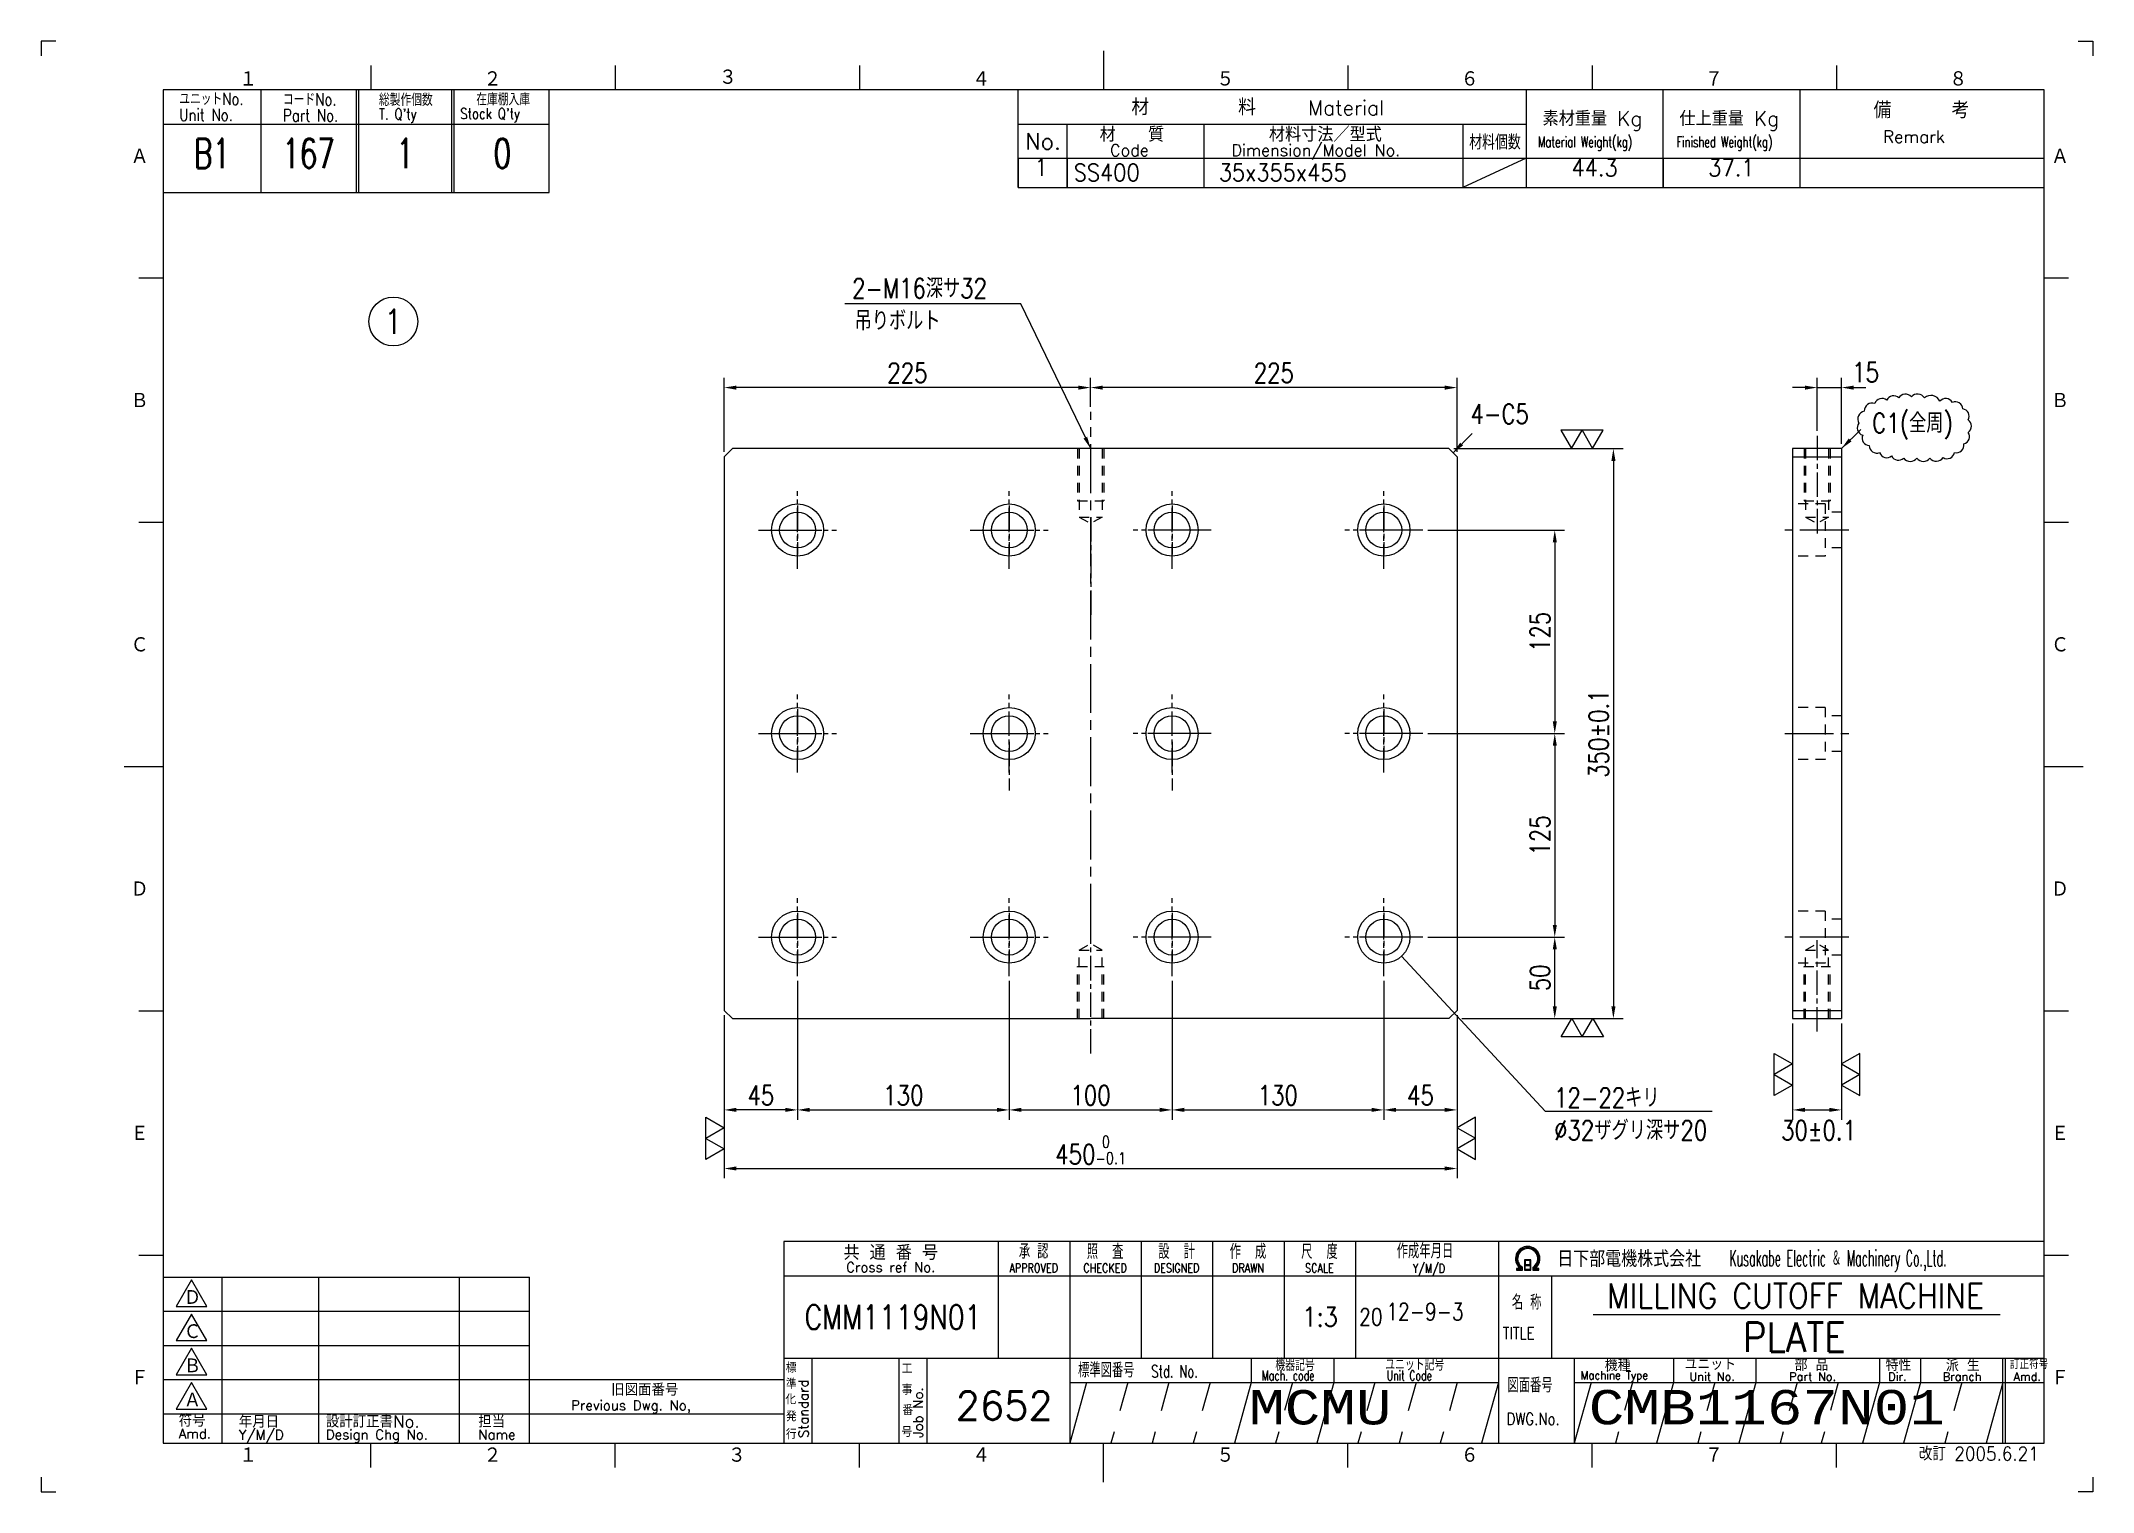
# Model space of a CAD drawing. Extents: x 0 to 1260, y 0 to 891.
import ezdxf
from ezdxf.enums import TextEntityAlignment as Align

# ---------------------------------------------------------------- set-up
doc = ezdxf.new("R2010")
doc.units = 0
doc.header["$LTSCALE"] = 3
for name, pattern in [('GEN3A', [3.5, 2, -1.5]), ('GEN7', [15, 10, -1.5, 2, -1.5]), ('GEN7A', [7.5, 5, -0.75, 1, -0.75]), ('HIDDEN2', [3.5, 2, -1.5])]:
    doc.linetypes.add(name, pattern=pattern)
doc.layers.get('0').update_dxf_attribs({"linetype": 'CONTINUOUS'})
doc.layers.get('DEFPOINTS').update_dxf_attribs({"linetype": 'CONTINUOUS'})
for name, color, linetype in [('2', 5, 'CONTINUOUS'), ('4', 3, 'CONTINUOUS'), ('5', 3, 'CONTINUOUS'), ('6', 52, 'CONTINUOUS'), ('7', 4, 'GEN7'), ('7A', 4, 'GEN7A'), ('8', 1, 'CONTINUOUS'), ('9', 3, 'HIDDEN2'), ('RAHM2', 1, 'CONTINUOUS'), ('RAHM3', 52, 'CONTINUOUS')]:
    doc.layers.add(name, color=color, linetype=linetype)
doc.styles.add('DIMENSION', font='monotxt.shx', dxfattribs={"bigfont": 'bigfont.shx'})
doc.styles.get("Standard").update_dxf_attribs({"font": 'romans.shx', "width": 0.8, "bigfont": 'extfont.shx'})
doc.dimstyles.new('GEN-ISO', dxfattribs={"dimtxt": 4, "dimasz": 2.5, "dimexe": 2, "dimexo": 1, "dimgap": 1, "dimtad": 3, "dimdec": 3, "dimrnd": 0.001, "dimdsep": 46, "dimtxsty": 'Standard', "dimcen": 0, "dimclrt": 52, "dimadec": 0, "dimazin": 0, "dimtp": 0.1, "dimtm": 0.1, "dimtfac": 0.6, "dimtdec": 3, "dimtmove": 2, "dimatfit": 3, "dimfxl": 1, "dimarcsym": 0})

# ---------------------------------------------------------------- blocks, each defined once
blk = doc.blocks.new('*D4')
at = {"layer": '5', "color": 0, "lineweight": -2, "transparency": 16777216}
for p, q in [((419.5, 292.7), (419.5, 192.6)), ((869.5, 292.7), (869.5, 192.6)), ((427, 198.6), (862, 198.6))]:
    blk.add_line(p, q, dxfattribs=at)
at = {"layer": '5', "color": 0, "transparency": 16777216}
for points in [[(427, 199.9), (427, 197.4), (419.5, 198.6)], [(862, 199.9), (862, 197.4), (869.5, 198.6)]]:
    blk.add_solid(points, dxfattribs=at)
at = {"layer": 'DEFPOINTS', "color": 0, "transparency": 16777216}
for p in [(419.5, 295.7), (869.5, 295.7), (869.5, 198.6)]:
    blk.add_point(p, dxfattribs=at)
at = {"layer": '5', "color": 52, "transparency": 16777216, "insert": (644.5, 210), "char_height": 12, "attachment_point": 5}
blk.add_mtext('450{\\H7.200000;\\S 0^ -0.1;}', dxfattribs=at)
blk = doc.blocks.new('*D5')
at = {"layer": '5', "color": 0, "lineweight": -2, "transparency": 16777216}
for p, q in [((594.5, 313.8), (594.5, 228.6)), ((694.5, 313.8), (694.5, 228.6)), ((602, 234.6), (687, 234.6))]:
    blk.add_line(p, q, dxfattribs=at)
at = {"layer": '5', "color": 0, "transparency": 16777216}
for points in [[(602, 235.9), (602, 233.4), (594.5, 234.6)], [(687, 235.9), (687, 233.4), (694.5, 234.6)]]:
    blk.add_solid(points, dxfattribs=at)
at = {"layer": 'DEFPOINTS', "color": 0, "transparency": 16777216}
for p in [(594.5, 316.8), (694.5, 316.8), (694.5, 234.6)]:
    blk.add_point(p, dxfattribs=at)
at = {"layer": '5', "color": 52, "transparency": 16777216, "insert": (644.5, 243.6), "char_height": 12, "attachment_point": 5}
blk.add_mtext('100', dxfattribs=at)
blk = doc.blocks.new('*D6')
at = {"layer": '5', "color": 0, "lineweight": -2, "transparency": 16777216}
for p, q in [((464.5, 313.8), (464.5, 228.6)), ((594.5, 313.8), (594.5, 228.6)), ((472, 234.6), (587, 234.6))]:
    blk.add_line(p, q, dxfattribs=at)
at = {"layer": '5', "color": 0, "transparency": 16777216}
for points in [[(472, 235.9), (472, 233.4), (464.5, 234.6)], [(587, 235.9), (587, 233.4), (594.5, 234.6)]]:
    blk.add_solid(points, dxfattribs=at)
at = {"layer": 'DEFPOINTS', "color": 0, "transparency": 16777216}
for p in [(464.5, 316.8), (594.5, 316.8), (594.5, 234.6)]:
    blk.add_point(p, dxfattribs=at)
at = {"layer": '5', "color": 52, "transparency": 16777216, "insert": (529.5, 243.6), "char_height": 12, "attachment_point": 5}
blk.add_mtext('130', dxfattribs=at)
blk = doc.blocks.new('*D7')
at = {"layer": '5', "color": 0, "lineweight": -2, "transparency": 16777216}
for p, q in [((851.5, 465.7), (935.5, 465.7)), ((929.5, 458.2), (929.5, 348.2)), ((851.5, 340.7), (935.5, 340.7))]:
    blk.add_line(p, q, dxfattribs=at)
at = {"layer": '5', "color": 0, "transparency": 16777216}
for points in [[(928.3, 458.2), (930.8, 458.2), (929.5, 465.7)], [(928.3, 348.2), (930.8, 348.2), (929.5, 340.7)]]:
    blk.add_solid(points, dxfattribs=at)
at = {"layer": 'DEFPOINTS', "color": 0, "transparency": 16777216}
for p in [(848.5, 465.7), (848.5, 340.7), (929.5, 340.7)]:
    blk.add_point(p, dxfattribs=at)
at = {"layer": '5', "color": 52, "transparency": 16777216, "insert": (920.5, 403.2), "char_height": 12, "attachment_point": 5, "rotation": 90}
blk.add_mtext('125', dxfattribs=at)
blk = doc.blocks.new('*D8')
at = {"layer": '5', "color": 0, "lineweight": -2, "transparency": 16777216}
for p, q in [((824.5, 313.8), (824.5, 228.6)), ((869.5, 292.7), (869.5, 228.6)), ((832, 234.6), (862, 234.6))]:
    blk.add_line(p, q, dxfattribs=at)
at = {"layer": '5', "color": 0, "transparency": 16777216}
for points in [[(832, 235.9), (832, 233.4), (824.5, 234.6)], [(862, 235.9), (862, 233.4), (869.5, 234.6)]]:
    blk.add_solid(points, dxfattribs=at)
at = {"layer": 'DEFPOINTS', "color": 0, "transparency": 16777216}
for p in [(824.5, 316.8), (869.5, 295.7), (869.5, 234.6)]:
    blk.add_point(p, dxfattribs=at)
at = {"layer": '5', "color": 52, "transparency": 16777216, "insert": (847, 243.6), "char_height": 12, "attachment_point": 5}
blk.add_mtext('45', dxfattribs=at)
blk = doc.blocks.new('*D9')
at = {"layer": '5', "color": 0, "lineweight": -2, "transparency": 16777216}
for p, q in [((694.5, 313.8), (694.5, 228.6)), ((824.5, 313.8), (824.5, 228.6)), ((702, 234.6), (817, 234.6))]:
    blk.add_line(p, q, dxfattribs=at)
at = {"layer": '5', "color": 0, "transparency": 16777216}
for points in [[(702, 235.9), (702, 233.4), (694.5, 234.6)], [(817, 235.9), (817, 233.4), (824.5, 234.6)]]:
    blk.add_solid(points, dxfattribs=at)
at = {"layer": 'DEFPOINTS', "color": 0, "transparency": 16777216}
for p in [(694.5, 316.8), (824.5, 316.8), (824.5, 234.6)]:
    blk.add_point(p, dxfattribs=at)
at = {"layer": '5', "color": 52, "transparency": 16777216, "insert": (759.5, 243.6), "char_height": 12, "attachment_point": 5}
blk.add_mtext('130', dxfattribs=at)
blk = doc.blocks.new('*D10')
at = {"layer": '5', "color": 0, "lineweight": -2, "transparency": 16777216}
for p, q in [((851.5, 340.7), (935.5, 340.7)), ((929.5, 298.2), (929.5, 333.2)), ((872.5, 290.7), (935.5, 290.7))]:
    blk.add_line(p, q, dxfattribs=at)
at = {"layer": '5', "color": 0, "transparency": 16777216}
for points in [[(928.3, 333.2), (930.8, 333.2), (929.5, 340.7)], [(928.3, 298.2), (930.8, 298.2), (929.5, 290.7)]]:
    blk.add_solid(points, dxfattribs=at)
at = {"layer": 'DEFPOINTS', "color": 0, "transparency": 16777216}
for p in [(848.5, 340.7), (929.5, 340.7), (869.5, 290.7)]:
    blk.add_point(p, dxfattribs=at)
at = {"layer": '5', "color": 52, "transparency": 16777216, "insert": (920.5, 315.7), "char_height": 12, "attachment_point": 5, "rotation": 90}
blk.add_mtext('50', dxfattribs=at)
blk = doc.blocks.new('*D11')
at = {"layer": '5', "color": 0, "lineweight": -2, "transparency": 16777216}
for p, q in [((1075.6, 287.7), (1075.6, 228.6)), ((1105.6, 287.7), (1105.6, 228.6)), ((1083.1, 234.6), (1098.1, 234.6))]:
    blk.add_line(p, q, dxfattribs=at)
at = {"layer": '5', "color": 0, "transparency": 16777216}
for points in [[(1083.1, 235.9), (1083.1, 233.4), (1075.6, 234.6)], [(1098.1, 235.9), (1098.1, 233.4), (1105.6, 234.6)]]:
    blk.add_solid(points, dxfattribs=at)
at = {"layer": 'DEFPOINTS', "color": 0, "transparency": 16777216}
for p in [(1075.6, 290.7), (1105.6, 290.7), (1105.6, 234.6)]:
    blk.add_point(p, dxfattribs=at)
at = {"layer": '5', "color": 52, "transparency": 16777216, "insert": (1091.5, 222.1), "char_height": 12, "attachment_point": 5}
blk.add_mtext('30±0.1', dxfattribs=at)
blk = doc.blocks.new('*D12')
at = {"layer": '5', "color": 0, "lineweight": -2, "transparency": 16777216}
for p, q in [((851.5, 590.7), (935.5, 590.7)), ((929.5, 583.2), (929.5, 473.2)), ((851.5, 465.7), (935.5, 465.7))]:
    blk.add_line(p, q, dxfattribs=at)
at = {"layer": '5', "color": 0, "transparency": 16777216}
for points in [[(928.3, 583.2), (930.8, 583.2), (929.5, 590.7)], [(928.3, 473.2), (930.8, 473.2), (929.5, 465.7)]]:
    blk.add_solid(points, dxfattribs=at)
at = {"layer": 'DEFPOINTS', "color": 0, "transparency": 16777216}
for p in [(848.5, 590.7), (848.5, 465.7), (929.5, 465.7)]:
    blk.add_point(p, dxfattribs=at)
at = {"layer": '5', "color": 52, "transparency": 16777216, "insert": (920.5, 528.2), "char_height": 12, "attachment_point": 5, "rotation": 90}
blk.add_mtext('125', dxfattribs=at)
blk = doc.blocks.new('GENBALLOON1')
blk.add_circle((0, 0), 5)
at = {"flags": 1}
blk.add_attdef('GEN_PARENT', text='', height=2.5, dxfattribs=at).set_placement((0, 0), align=Align.MIDDLE)
blk.add_attdef('REF_NO', text='', height=3.5).set_placement((0, 0), align=Align.MIDDLE)
at = {"color": 7, "flags": 1}
for tag, p in [('5GENINF', (6.43, 0.96)), ('6GENINF', (6.43, 0.63)), ('7GENINF', (6.43, 0.3)), ('8GENINF', (6.43, -0.04)), ('9GENINF', (6.43, -0.37)), ('3GENINF', (6.43, -2.34)), ('4GENINF', (6.43, -2.67)), ('10GENINF', (6.43, -0.7)), ('11GENINF', (6.43, -1)), ('12GENINF', (6.43, -1.34)), ('13GENINF', (6.43, -1.67)), ('14GENINF', (6.43, -2)), ('15GENINF', (6.43, -3)), ('16GENINF', (6.43, -3.34)), ('17GENINF', (6.43, -3.7)), ('18GENINF', (6.43, -4.04)), ('19GENINF', (6.43, -4.37)), ('20GENINF', (6.43, -4.7)), ('21GENINF', (6.43, -5.04)), ('22GENINF', (6.43, -5.37))]:
    blk.add_attdef(tag, p, '', height=0.2, dxfattribs=at)
blk = doc.blocks.new('*D13')
at = {"layer": '5', "color": 0, "lineweight": -2, "transparency": 16777216}
for p, q in [((867.5, 640.7), (971.5, 640.7)), ((965.5, 633.2), (965.5, 298.2)), ((872.5, 290.7), (971.5, 290.7))]:
    blk.add_line(p, q, dxfattribs=at)
at = {"layer": '5', "color": 0, "transparency": 16777216}
for points in [[(964.3, 633.2), (966.8, 633.2), (965.5, 640.7)], [(964.3, 298.2), (966.8, 298.2), (965.5, 290.7)]]:
    blk.add_solid(points, dxfattribs=at)
at = {"layer": 'DEFPOINTS', "color": 0, "transparency": 16777216}
for p in [(864.5, 640.7), (869.5, 290.7), (965.5, 290.7)]:
    blk.add_point(p, dxfattribs=at)
at = {"layer": '5', "color": 52, "transparency": 16777216, "insert": (956.5, 465.7), "char_height": 12, "attachment_point": 5, "rotation": 90}
blk.add_mtext('350±0.1', dxfattribs=at)
blk = doc.blocks.new('1A3ﾌﾞﾋﾝ')
at = {"layer": 'RAHM2', "color": 5, "linetype": 'Continuous'}
for p, q in [((3, 297), (0, 297)), ((0, 297), (0, 294)), ((217.5, 295), (217.5, 287)), ((417, 297), (420, 297)), ((420, 297), (420, 294)), ((67.5, 292), (67.5, 287)), ((117.5, 292), (117.5, 287)), ((167.5, 292), (167.5, 287)), ((267.5, 292), (267.5, 287)), ((317.5, 292), (317.5, 287)), ((367.5, 292), (367.5, 287)), ((410, 287), (25, 287)), ((25, 287), (25, 10)), ((104, 266), (104, 287)), ((410, 10), (410, 287)), ((25, 266), (64.5, 266)), ((64.5, 266), (104, 266)), ((20, 248.5), (25, 248.5)), ((410, 248.5), (415, 248.5)), ((20, 198.5), (25, 198.5)), ((410, 198.5), (415, 198.5)), ((17, 148.5), (25, 148.5)), ((410, 148.5), (418, 148.5)), ((20, 98.5), (25, 98.5)), ((410, 98.5), (415, 98.5)), ((20, 48.5), (25, 48.5)), ((410, 48.5), (415, 48.5)), ((25, 10), (410, 10)), ((67.5, 5), (67.5, 10)), ((117.5, 5), (117.5, 10)), ((217.5, 2), (217.5, 10)), ((267.5, 5), (267.5, 10)), ((317.5, 5), (317.5, 10)), ((367.5, 5), (367.5, 10)), ((0, 3), (0, 0)), ((0, 0), (3, 0)), ((420, 0), (417, 0)), ((420, 3), (420, 0))]:
    blk.add_line(p, q, dxfattribs=at)
at = {"layer": 'RAHM2', "color": 7, "linetype": 'Continuous'}
for p, q in [((45, 287), (45, 266)), ((64.5, 287), (64.5, 266)), ((65, 287), (65, 266)), ((84, 287), (84, 266)), ((84.5, 287), (84.5, 266)), ((200, 267), (200, 287)), ((304, 287), (304, 267)), ((332, 267), (332, 287)), ((360, 287), (360, 267)), ((25, 280), (64.5, 280)), ((64.5, 280), (104, 280)), ((200, 280), (304, 280)), ((210, 267), (210, 280)), ((238, 280), (238, 267)), ((291, 280), (291, 267)), ((200, 273), (410, 273)), ((304, 273), (291, 267)), ((200, 267), (410, 267)), ((195.93, 51.26), (195.93, 27.42)), ((210.55, 51.26), (210.55, 10)), ((225.18, 51.26), (225.18, 27.42)), ((239.8, 51.26), (239.8, 27.42)), ((254.43, 51.26), (254.43, 27.42)), ((269.05, 51.26), (269.05, 27.42)), ((298.3, 51.26), (298.3, 10)), ((25, 44), (100, 44)), ((37, 44), (37, 10)), ((56.8, 44), (56.8, 10)), ((85.6, 44), (85.6, 10)), ((100, 10), (100, 44)), ((152.05, 44.26), (410, 44.26)), ((269.05, 44.26), (269.05, 27.42)), ((298.3, 44.26), (298.3, 44.26)), ((309.17, 44.26), (309.17, 27.42)), ((25, 37), (100, 37)), ((25, 30), (100, 30)), ((152.05, 27.42), (410, 27.42)), ((157.77, 27.42), (157.77, 10)), ((175.59, 27.42), (175.59, 10)), ((181.3, 27.42), (181.3, 10)), ((247.73, 27.42), (247.73, 22.42)), ((264.59, 27.42), (264.59, 22.42)), ((313.83, 27.42), (313.83, 10)), ((334.15, 27.42), (334.15, 22.42)), ((351, 27.42), (351, 22.42)), ((376.29, 27.42), (376.29, 22.42)), ((384.72, 27.42), (384.72, 22.42)), ((401.57, 10), (401.57, 27.42)), ((402.07, 10), (402.07, 27.42)), ((25, 23), (100, 23)), ((100, 23), (152.05, 23)), ((210.55, 22.42), (298.3, 22.42)), ((313.83, 22.42), (410, 22.42)), ((25, 16), (100, 16)), ((100, 16), (152.05, 16)), ((167.5, 5), (167.5, 10))]:
    blk.add_line(p, q, dxfattribs=at)
at = {"layer": 'RAHM2', "color": 3, "linetype": 'Continuous'}
for p, q in [((317.73, 36.35), (401.03, 36.35)), ((214.02, 22.42), (210.55, 10)), ((247.73, 22.42), (244.26, 10)), ((264.59, 22.42), (261.12, 10)), ((298.3, 22.42), (294.83, 10)), ((334.15, 22.42), (330.68, 10)), ((351, 22.42), (347.54, 10)), ((376.29, 22.42), (372.82, 10)), ((384.72, 22.42), (381.25, 10))]:
    blk.add_line(p, q, dxfattribs=at)
at = {"layer": 'RAHM2', "color": 3, "linetype": 'GEN3A'}
for p, q in [((222.44, 22.42), (218.98, 10)), ((230.87, 22.42), (227.41, 10)), ((239.3, 22.42), (235.84, 10)), ((256.16, 22.42), (252.69, 10)), ((273.01, 22.42), (269.55, 10)), ((281.44, 22.42), (277.98, 10)), ((289.87, 22.42), (286.41, 10)), ((325.72, 22.42), (322.25, 10)), ((342.57, 22.42), (339.11, 10)), ((359.43, 22.42), (355.97, 10)), ((367.86, 22.42), (364.39, 10)), ((393.14, 22.42), (389.68, 10))]:
    blk.add_line(p, q, dxfattribs=at)
at = {"layer": 'RAHM2', "color": 5, "linetype": 'Continuous'}
blk.add_lwpolyline([(410, 51.26), (152.05, 51.26), (152.05, 10)], dxfattribs=at)
at = {"layer": 'RAHM2', "color": 7, "linetype": 'Continuous'}
for points in [[(303.62, 47.51), (303.62, 45.4), (304.92, 45.4), (304.92, 47.51), (303.62, 47.51)], [(303.77, 47.36), (303.77, 46.53), (304.77, 46.53), (304.77, 47.36), (303.77, 47.36)], [(304.77, 46.38), (304.77, 45.55), (303.77, 45.55), (303.77, 46.38), (304.77, 46.38)], [(302.02, 45.4), (303.22, 45.4), (303.22, 46.01)], [(302.02, 45.58), (302.97, 45.58), (302.97, 45.91)], [(302.72, 45.82), (302.72, 45.75), (302.02, 45.75), (302.02, 45.4)], [(305.32, 45.98), (305.32, 45.4), (306.58, 45.4), (306.58, 45.75), (305.85, 45.75), (305.85, 45.8)], [(305.57, 45.87), (305.57, 45.58), (306.58, 45.58)]]:
    blk.add_lwpolyline(points, dxfattribs=at)
for points in [[(30.79, 43.41), (27.65, 37.97), (33.92, 37.97)], [(30.79, 36.41), (27.65, 30.97), (33.92, 30.97)], [(30.79, 29.41), (27.65, 23.97), (33.92, 23.97)], [(30.79, 22.41), (27.65, 16.97), (33.92, 16.97)]]:
    blk.add_lwpolyline(points, close=True, dxfattribs=at)
at = {"layer": 'RAHM2', "color": 3, "linetype": 'Continuous'}
for points in [[(317.29, 22.42), (313.83, 10)], [(401.57, 22.42), (401.57, 22.42), (398.11, 10)]]:
    blk.add_lwpolyline(points, dxfattribs=at)
at = {"layer": 'RAHM2', "color": 7, "linetype": 'Continuous'}
for radius, start, end in [(2.5, 308.2706, 230.8952), (2.28, 303.9949, 234.4013), (2.06, 299.8294, 238.4756)]:
    blk.add_arc((304.3, 47.76), radius, start, end, dxfattribs=at)
at = {"layer": '4', "width": 0.9}
blk.add_text('改訂 2005.6.21', height=2.8, dxfattribs=at).set_placement((408.91, 6.44), align=Align.RIGHT)
at = {"layer": 'RAHM2', "color": 5, "linetype": 'Continuous'}
for s, p in [('１', (40.6, 287.58)), ('２', (90.6, 287.58)), ('４', (190.6, 287.58)), ('５', (240.6, 287.58)), ('６', (290.6, 287.58)), ('７', (340.6, 287.58)), ('８', (390.6, 287.58)), ('Ａ', (18.36, 271.74)), ('Ａ', (411.44, 271.74)), ('Ｂ', (18.36, 221.74)), ('Ｂ', (411.44, 221.74)), ('Ｃ', (18.36, 171.74)), ('Ｃ', (411.44, 171.74)), ('Ｄ', (18.36, 121.74)), ('Ｄ', (411.44, 121.74)), ('Ｅ', (18.36, 71.74)), ('Ｅ', (411.44, 71.74)), ('Ｆ', (18.36, 21.74)), ('Ｆ', (411.44, 21.74)), ('１', (40.6, 5.87)), ('２', (90.6, 5.87)), ('３', (140.6, 5.87)), ('４', (190.6, 5.87)), ('５', (240.6, 5.87)), ('６', (290.6, 5.87)), ('７', (340.6, 5.87))]:
    blk.add_text(s, height=3.31, dxfattribs=at).set_placement(p)
blk.add_text('３', height=3.31, dxfattribs=at).set_placement((140.6, 289.58), align=Align.MIDDLE)
at = {"layer": 'RAHM2', "color": 7, "linetype": 'Continuous'}
for s, height, width, p in [('ユニットNo.', 2.5, 0.8, (28.29, 283.92)), ('コードNo.', 2.5, 0.8, (49.52, 283.81)), ('総製作個数', 2.5, 0.8, (69.17, 283.72)), ('在庫棚入庫', 2.5, 0.8, (89.08, 283.82)), ('Unit No.', 2.5, 0.8, (28.29, 280.64)), ('Part No.', 2.5, 0.8, (49.52, 280.53)), ("T. Q'ty", 2.2, 0.8, (69.17, 280.96)), ("Stock Q'ty", 2.2, 0.8, (85.8, 281.06)), ('材料個数', 3, 0.8, (292.32, 274.79)), ('Material Weight(kg)', 2.2, 0.68, (306.37, 275.25)), ('Finished Weight(kg)', 2.2, 0.68, (334.74, 275.25)), ('作成年月日', 3, 0.7, (277.49, 47.82)), ('Y/M/D', 1.8, 0.8, (280.79, 44.87)), ('Kusakabe Electric ＆ Machinery Co.,Ltd.', 3.3108, 0.5, (345.56, 46.19)), ('名 称', 3, 0.7, (301.06, 37.33)), ('20', 3.5, 0.8, (269.81, 34.08)), ('TITLE', 2.5, 0.8, (299.18, 31.25)), ('標準図番号', 3, 0.7, (212.26, 23.44)), ('Std. No.', 2.5, 0.7, (227.23, 23.44)), ('機器記号', 2.5, 0.7, (252.65, 24.77)), ('ユニット記号', 2.5, 0.7, (275.14, 24.85)), ('訂正符号', 2, 0.7, (403.01, 25.16)), ('Mach. code', 2, 0.7, (249.86, 22.83)), ('Unit Code', 2, 0.7, (275.45, 22.83)), ('図面番号', 3, 0.7, (300.15, 20.37)), ('Machine Type', 1.7, 0.9, (315.15, 23.05))]:
    blk.add_text(s, height=height, dxfattribs=dict(at, width=width)).set_placement(p)
for s, height, p in [('材\u3000\u3000\u3000\u3000\u3000料', 3.311, (223.18, 281.82)), ('Material', 3, (259.34, 281.82)), ('素材重量 Kg', 3, (307.35, 279.63)), ('仕上重量 Kg', 3, (335.35, 279.63)), ('備     考', 3.311, (375.08, 281.21)), ('No.', 3.311, (201.5, 274.82)), ('材\u3000\u3000質', 3, (216.68, 276.39)), ('材料寸法／型式', 3, (251.33, 276.39)), ('Remark', 2.5, (377.03, 276.16)), ('Code', 2.4, (218.82, 273.45)), ('Dimension/Model No.', 2.4, (243.65, 273.45)), ('Ｄ', 3.2, (29.23, 38.2)), ('Ｃ', 3.2, (29.23, 31.2)), ('Ｂ', 3.2, (29.23, 24.2)), ('標', 2, (152.44, 24.43)), ('工', 2, (176.15, 24.24)), ('機種', 2.4, (320.08, 24.76)), ('ユニット', 2.4, (336.39, 24.96)), ('部 品', 2.4, (358.93, 24.79)), ('特性', 2.4, (377.55, 24.78)), ('派 生', 2.4, (389.89, 24.72)), ('旧図面番号', 2.5, (116.71, 19.69)), ('準', 2, (152.47, 21.11)), ('事', 2, (176.17, 19.92)), ('Unit No.', 1.7, (337.39, 22.76)), ('Part No.', 1.7, (357.81, 22.76)), ('Dir.', 1.7, (378.09, 22.76)), ('Branch', 1.7, (389.24, 22.76)), ('Amd.', 1.7, (403.74, 22.76)), ('Ａ', 3.2, (29.23, 17.2)), ('Previous Dwg. No,', 2, (108.5, 16.75)), ('化', 2, (152.37, 17.95)), ('番', 2, (176.31, 15.76)), ('Amd.', 2, (28.17, 10.93)), ('符号', 2.5, (28.17, 13.37)), ('Y/M/D', 2, (40.49, 10.7)), ('年月日', 2.5, (40.49, 13.14)), ('設計訂正書No.', 2.5, (58.29, 13.18)), ('Design Chg No.', 2, (58.29, 10.75)), ('担当', 2.5, (89.5, 13.18)), ('Name', 2, (89.5, 10.75)), ('行', 2, (152.46, 10.82)), ('発', 2, (152.46, 14.47)), ('号', 2, (176.11, 11.28))]:
    blk.add_text(s, height=height, dxfattribs=at).set_placement(p)
for s, height, p in [('共 通 番 号', 3, (173.93, 49.14)), ('Cross ref No.', 2, (173.93, 46.01))]:
    blk.add_text(s, height=height, dxfattribs=at).set_placement(p, align=Align.MIDDLE)
for s, height, width, p in [('承 認', 3, 0.7, (203.18, 49.35)), ('照  査', 3, 0.7, (217.8, 49.35)), ('設  計', 3, 0.7, (232.43, 49.35)), ('作  成', 3, 0.7, (247.05, 49.35)), ('尺  度', 3, 0.7, (261.67, 49.35)), ('APPROVED', 1.8, 0.8, (203.18, 45.85)), ('CHECKED', 1.8, 0.8, (217.8, 45.85)), ('DESIGNED', 1.8, 0.8, (232.43, 45.85)), ('DRAWN', 1.8, 0.8, (247.05, 45.85)), ('SCALE', 1.8, 0.8, (261.67, 45.85)), ('DWG.No.', 2.5, 0.8, (305.41, 14.96))]:
    blk.add_text(s, height=height, dxfattribs=dict(at, width=width)).set_placement(p, align=Align.MIDDLE)
at = {"layer": 'RAHM2', "color": 7, "linetype": 'Continuous', "width": 0.844147}
blk.add_text('日下部電機株式会社', height=3.311, dxfattribs=at).set_placement((310.35, 46.06), (339.79, 46.06), align=Align.FIT)
at = {"layer": 'RAHM2', "color": 7, "linetype": 'Continuous'}
for s, p in [('Standard', (157.07, 11.05)), ('Job No.', (180.5, 11.05))]:
    blk.add_text(s, height=2, rotation=90, dxfattribs=at).set_placement(p)
at = {"layer": 'RAHM2', "color": 5, "linetype": 'Continuous', "width": 0.7}
for tag, p in [('HEADER3', (35, 274.01)), ('HEADER4', (54.75, 274)), ('HEADER15', (74.49, 274)), ('HEADER16', (94.43, 274))]:
    blk.add_attdef(tag, text='', height=6, dxfattribs=at).set_placement(p, align=Align.MIDDLE)
at = {"layer": 'RAHM2', "color": 7, "linetype": 'Continuous'}
blk.add_attdef('HEADER5', text='', height=2.5, dxfattribs=at).set_placement((63.69, 267.1), align=Align.BOTTOM_RIGHT)
for tag, height, width, p in [('HEADER1', 5, 0.9, (359.12, 40.15)), ('HEADER25', 3.2, 0.63, (46.91, 40.38)), ('HEADER23', 3.33, 0.8, (71.4, 40.2)), ('HEADER24', 3.5, 0.8, (92.57, 40.22)), ('HEADER7', 5, 0.8, (174.38, 35.8)), ('GEN-TITLE-SCA', 4, 0.85, (261.79, 35.85)), ('HEADER22', 3.2, 0.63, (46.91, 33.38)), ('HEADER20', 3.33, 0.8, (71.4, 33.2)), ('HEADER21', 3.5, 0.8, (92.57, 33.22)), ('HEADER2', 6, 0.9, (358.89, 31.68)), ('HEADER19', 3.2, 0.63, (46.91, 26.38)), ('HEADER17', 3.33, 0.8, (71.4, 26.2)), ('HEADER18', 3.5, 0.8, (92.57, 26.22)), ('HEADER11', 3.2, 0.63, (46.91, 19.38)), ('HEADER9', 3.33, 0.8, (71.4, 19.2)), ('HEADER10', 3.5, 0.8, (92.57, 19.22)), ('HEADER14', 3.31, 0.8, (126.54, 12.82))]:
    blk.add_attdef(tag, text='', height=height, dxfattribs=dict(at, width=width)).set_placement(p, align=Align.MIDDLE)
for tag, p in [('HEADER27', (232.45, 36.09)), ('HEADER26', (247.07, 36.09))]:
    blk.add_attdef(tag, text='', height=4, dxfattribs=at).set_placement(p, align=Align.MIDDLE)
at = {"layer": 'RAHM2', "color": 7, "linetype": 'Continuous', "width": 0.8}
blk.add_attdef('GEN-TITLE-DAT', text='', height=3.5, dxfattribs=at).set_placement((275.35, 34.1), align=Align.BOTTOM_LEFT)
at = {"layer": 'RAHM2', "color": 5, "linetype": 'Continuous'}
blk.add_attdef('HEADER6', text='', height=5.8, dxfattribs=at).set_placement((207.09, 13.03), align=Align.BOTTOM_RIGHT)
at = {"layer": 'RAHM2', "color": 5, "linetype": 'Continuous', "style": 'DIMENSION', "width": 1.2}
for tag, p in [('HEADER13', (213.56, 11.75)), ('HEADER12', (247.26, 11.72)), ('GEN-TITLE-DWG', (316.79, 11.74))]:
    blk.add_attdef(tag, text='', height=7.02, dxfattribs=at).set_placement(p, align=Align.BOTTOM_LEFT)
at = {"layer": 'RAHM2', "color": 5, "linetype": 'Continuous', "style": 'DIMENSION'}
blk.add_attdef('HEADER8', text='', height=7.02, dxfattribs=at).set_placement((408.58, 11.71), align=Align.BOTTOM_RIGHT)
blk = doc.blocks.new('STDBUHIN')
at = {"color": 7}
for p, q in [((0, 0), (0, -6)), ((10, 0), (10, -6)), ((38, 0), (38, -6)), ((91, 0), (91, -6)), ((104, 0), (104, -6)), ((132, 0), (132, -6)), ((160, 0), (160, -6)), ((0, -6), (210, -6))]:
    blk.add_line(p, q, dxfattribs=at)
at = {"layer": 'RAHM3', "color": 7, "width": 0.9}
for tag, p in [('1GENST', (4.710911, -4.609434)), ('4GENST', (96.434633, -4.658422)), ('5GENST', (118, -4.729)), ('6GENST', (146, -4.729))]:
    blk.add_attdef(tag, text='', height=3.5, dxfattribs=at).set_placement(p, align=Align.BOTTOM_CENTER)
at = {"layer": 'RAHM3', "color": 7}
for tag, p, width in [('2GENST', (11.373533, -4.658422), 0.8), ('3GENST', (41.070972, -4.658422), 0.8), ('7GENST', (162.759538, -4.671383), 0.9)]:
    blk.add_attdef(tag, p, '', height=3.5, dxfattribs=dict(at, width=width))
blk = doc.blocks.new('*D15')
at = {"layer": '5', "color": 0, "lineweight": -2, "transparency": 16777216}
for p, q in [((644.5, 666.3), (644.5, 684.2)), ((869.5, 638.7), (869.5, 684.2)), ((862, 678.2), (652, 678.2))]:
    blk.add_line(p, q, dxfattribs=at)
at = {"layer": '5', "color": 0, "transparency": 16777216}
for points in [[(652, 679.4), (652, 676.9), (644.5, 678.2)], [(862, 679.4), (862, 676.9), (869.5, 678.2)]]:
    blk.add_solid(points, dxfattribs=at)
at = {"layer": 'DEFPOINTS', "color": 0, "transparency": 16777216}
for p in [(644.5, 678.2), (644.5, 663.3), (869.5, 635.7)]:
    blk.add_point(p, dxfattribs=at)
at = {"layer": '5', "color": 52, "transparency": 16777216, "insert": (757, 687.2), "char_height": 12, "attachment_point": 5}
blk.add_mtext('225', dxfattribs=at)
blk = doc.blocks.new('*D16')
at = {"layer": '5', "color": 0, "lineweight": -2, "transparency": 16777216}
for p, q in [((419.5, 638.7), (419.5, 684.2)), ((644.5, 666.3), (644.5, 684.2)), ((637, 678.2), (427, 678.2))]:
    blk.add_line(p, q, dxfattribs=at)
at = {"layer": '5', "color": 0, "transparency": 16777216}
for points in [[(427, 679.4), (427, 676.9), (419.5, 678.2)], [(637, 679.4), (637, 676.9), (644.5, 678.2)]]:
    blk.add_solid(points, dxfattribs=at)
at = {"layer": 'DEFPOINTS', "color": 0, "transparency": 16777216}
for p in [(419.5, 678.2), (644.5, 663.3), (419.5, 635.7)]:
    blk.add_point(p, dxfattribs=at)
at = {"layer": '5', "color": 52, "transparency": 16777216, "insert": (532, 687.2), "char_height": 12, "attachment_point": 5}
blk.add_mtext('225', dxfattribs=at)
blk = doc.blocks.new('*D17')
at = {"layer": '5', "color": 0, "lineweight": -2, "transparency": 16777216}
for p, q in [((464.5, 313.8), (464.5, 228.6)), ((419.5, 292.7), (419.5, 228.6)), ((457, 234.6), (427, 234.6))]:
    blk.add_line(p, q, dxfattribs=at)
at = {"layer": '5', "color": 0, "transparency": 16777216}
for points in [[(427, 235.9), (427, 233.4), (419.5, 234.6)], [(457, 235.9), (457, 233.4), (464.5, 234.6)]]:
    blk.add_solid(points, dxfattribs=at)
at = {"layer": 'DEFPOINTS', "color": 0, "transparency": 16777216}
for p in [(464.5, 316.8), (419.5, 295.7), (419.5, 234.6)]:
    blk.add_point(p, dxfattribs=at)
at = {"layer": '5', "color": 52, "transparency": 16777216, "insert": (442, 243.6), "char_height": 12, "attachment_point": 5}
blk.add_mtext('45', dxfattribs=at)
blk = doc.blocks.new('*D18')
at = {"layer": '5', "color": 0, "lineweight": -2, "transparency": 16777216}
for p, q in [((1090.6, 651.6), (1090.6, 684.2)), ((1105.6, 643.7), (1105.6, 684.2)), ((1083.1, 678.2), (1075.6, 678.2)), ((1090.6, 678.2), (1105.6, 678.2)), ((1113.1, 678.2), (1120.6, 678.2))]:
    blk.add_line(p, q, dxfattribs=at)
at = {"layer": '5', "color": 0, "transparency": 16777216}
for points in [[(1083.1, 679.4), (1083.1, 676.9), (1090.6, 678.2)], [(1113.1, 679.4), (1113.1, 676.9), (1105.6, 678.2)]]:
    blk.add_solid(points, dxfattribs=at)
at = {"layer": 'DEFPOINTS', "color": 0, "transparency": 16777216}
for p in [(1105.6, 678.2), (1090.6, 648.6), (1105.6, 640.7)]:
    blk.add_point(p, dxfattribs=at)
at = {"layer": '5', "color": 52, "transparency": 16777216, "insert": (1120.4, 687.6), "char_height": 12, "attachment_point": 5}
blk.add_mtext('15', dxfattribs=at)

msp = doc.modelspace()

# ---------------------------------------------------------------- linework, layer by layer
at = {"layer": '2'}
for p, q in [((424.5391, 640.713), (419.5391, 635.713)), ((419.5391, 635.713), (419.5391, 295.713)), ((864.5391, 640.713), (424.5391, 640.713)), ((869.5391, 635.713), (864.5391, 640.713)), ((869.5391, 635.713), (869.5391, 295.713)), ((1075.5741, 640.713), (1075.5741, 290.713)), ((1105.5741, 640.713), (1075.5741, 640.713)), ((1075.5741, 635.713), (1105.5741, 635.713)), ((1105.5741, 640.713), (1105.5741, 290.713)), ((424.5391, 290.713), (419.5391, 295.713)), ((424.5391, 290.713), (644.5391, 290.713)), ((864.5391, 290.713), (644.5391, 290.713)), ((864.5391, 290.713), (869.5391, 295.713)), ((1075.5741, 295.713), (1105.5741, 295.713)), ((1075.5741, 290.713), (1105.5741, 290.713))]:
    msp.add_line(p, q, dxfattribs=at)
for centre, radius in [((464.5391, 590.713), 16), ((594.5391, 590.713), 16), ((694.5391, 590.713), 16), ((824.5391, 590.713), 16), ((464.5391, 590.713), 11), ((594.5391, 590.713), 11), ((694.5391, 590.713), 11), ((824.5391, 590.713), 11), ((464.5391, 465.713), 16), ((594.5391, 465.713), 16), ((694.5391, 465.713), 16), ((824.5391, 465.713), 16), ((464.5391, 465.713), 11), ((594.5391, 465.713), 11), ((694.5391, 465.713), 11), ((824.5391, 465.713), 11), ((464.5391, 340.713), 16), ((594.5391, 340.713), 16), ((694.5391, 340.713), 16), ((824.5391, 340.713), 16), ((464.5391, 340.713), 11), ((594.5391, 340.713), 11), ((694.5391, 340.713), 11), ((824.5391, 340.713), 11)]:
    msp.add_circle(centre, radius, dxfattribs=at)
at = {"layer": '7'}
for p, q in [((644.5391, 343.4436), (644.5391, 663.3008)), ((1110.068, 590.713), (1070.7288, 590.713)), ((1070.7288, 465.713), (1110.068, 465.713)), ((1110.068, 340.713), (1070.7288, 340.713))]:
    msp.add_line(p, q, dxfattribs=at)
at = {"layer": '7A'}
for p, q in [((1090.5741, 648.634), (1090.5741, 587.9825)), ((464.5391, 566.8001), (464.5391, 614.626)), ((464.5391, 605.713), (464.5391, 575.713)), ((594.5391, 566.8001), (594.5391, 614.626)), ((594.5391, 605.713), (594.5391, 575.713)), ((694.5391, 566.8001), (694.5391, 614.626)), ((694.5391, 605.713), (694.5391, 575.713)), ((824.5391, 566.8001), (824.5391, 614.626)), ((824.5391, 605.713), (824.5391, 575.713)), ((644.5391, 598.634), (644.5391, 537.9825)), ((440.6261, 590.713), (488.452, 590.713)), ((449.5391, 590.713), (479.5391, 590.713)), ((570.6261, 590.713), (618.452, 590.713)), ((579.5391, 590.713), (609.5391, 590.713)), ((718.452, 590.713), (670.6261, 590.713)), ((709.5391, 590.713), (679.5391, 590.713)), ((848.452, 590.713), (800.6261, 590.713)), ((839.5391, 590.713), (809.5391, 590.713)), ((464.5391, 441.8001), (464.5391, 489.626)), ((464.5391, 480.713), (464.5391, 450.713)), ((594.5391, 441.8001), (594.5391, 489.626)), ((694.5391, 441.8001), (694.5391, 489.626)), ((824.5391, 441.8001), (824.5391, 489.626)), ((824.5391, 480.713), (824.5391, 450.713)), ((440.6261, 465.713), (488.452, 465.713)), ((449.5391, 465.713), (479.5391, 465.713)), ((570.6261, 465.713), (618.452, 465.713)), ((579.5391, 465.713), (609.5391, 465.713)), ((594.5391, 460.713), (594.5391, 430.713)), ((718.452, 465.713), (670.6261, 465.713)), ((709.5391, 465.713), (679.5391, 465.713)), ((694.5391, 460.713), (694.5391, 430.713)), ((848.452, 465.713), (800.6261, 465.713)), ((839.5391, 465.713), (809.5391, 465.713)), ((464.5391, 316.8001), (464.5391, 364.626)), ((464.5391, 355.713), (464.5391, 325.713)), ((594.5391, 316.8001), (594.5391, 364.626)), ((594.5391, 355.713), (594.5391, 325.713)), ((694.5391, 316.8001), (694.5391, 364.626)), ((694.5391, 355.713), (694.5391, 325.713)), ((824.5391, 316.8001), (824.5391, 364.626)), ((824.5391, 355.713), (824.5391, 325.713)), ((440.6261, 340.713), (488.452, 340.713)), ((449.5391, 340.713), (479.5391, 340.713)), ((570.6261, 340.713), (618.452, 340.713)), ((579.5391, 340.713), (609.5391, 340.713)), ((644.5391, 269.1731), (644.5391, 343.4436)), ((718.452, 340.713), (670.6261, 340.713)), ((709.5391, 340.713), (679.5391, 340.713)), ((848.452, 340.713), (800.6261, 340.713)), ((839.5391, 340.713), (809.5391, 340.713)), ((1090.5741, 282.7921), (1090.5741, 338.8997))]:
    msp.add_line(p, q, dxfattribs=at)
at = {"layer": '8'}
for points in [[(939.7582, 640.713), (946.2532, 651.963), (933.2632, 651.963), (939.7582, 640.713)], [(952.7482, 640.713), (959.2432, 651.963), (946.2532, 651.963), (952.7482, 640.713)], [(939.9097, 290.713), (946.4047, 279.463), (933.4147, 279.463), (939.9097, 290.713)], [(952.8997, 290.713), (959.3947, 279.463), (946.4047, 279.463), (952.8997, 290.713)], [(1075.5741, 262.8519), (1064.3241, 256.3569), (1064.3241, 269.3469), (1075.5741, 262.8519)], [(1105.5741, 262.8519), (1116.8241, 256.3569), (1116.8241, 269.3469), (1105.5741, 262.8519)], [(1075.5741, 249.8619), (1064.3241, 243.3669), (1064.3241, 256.3569), (1075.5741, 249.8619)], [(1105.5741, 249.8619), (1116.8241, 243.3669), (1116.8241, 256.3569), (1105.5741, 249.8619)], [(419.5391, 223.637), (408.2891, 217.142), (408.2891, 230.132), (419.5391, 223.637)], [(869.5391, 223.689), (880.7891, 217.194), (880.7891, 230.184), (869.5391, 223.689)], [(419.5391, 210.647), (408.2891, 204.152), (408.2891, 217.142), (419.5391, 210.647)], [(869.5391, 210.699), (880.7891, 204.204), (880.7891, 217.194), (869.5391, 210.699)]]:
    msp.add_lwpolyline(points, close=True, dxfattribs=at)
at = {"layer": '9'}
for p, q in [((636.5391, 640.713), (636.5391, 608.713)), ((637.5391, 640.713), (637.5391, 598.713)), ((651.5391, 640.713), (651.5391, 598.713)), ((652.5391, 640.713), (652.5391, 608.713)), ((1082.5741, 640.713), (1082.5741, 608.713)), ((1083.5741, 640.713), (1083.5741, 598.713)), ((1097.5741, 640.713), (1097.5741, 598.713)), ((1098.5741, 640.713), (1098.5741, 608.713)), ((636.5391, 608.713), (652.5391, 608.713)), ((1095.5741, 606.713), (1075.5741, 606.713)), ((1082.5741, 608.713), (1098.5741, 608.713)), ((1095.5741, 606.713), (1095.5741, 574.713)), ((637.5391, 598.713), (651.5391, 598.713)), ((637.5391, 598.713), (644.5391, 594.6716)), ((651.5391, 598.713), (644.5391, 594.6716)), ((1083.5741, 598.713), (1090.5741, 594.6716)), ((1083.5741, 598.713), (1097.5741, 598.713)), ((1097.5741, 598.713), (1090.5741, 594.6716)), ((1105.5741, 601.713), (1095.5741, 601.713)), ((1105.5741, 579.713), (1095.5741, 579.713)), ((1095.5741, 574.713), (1075.5741, 574.713)), ((1095.5741, 481.713), (1075.5741, 481.713)), ((1095.5741, 481.713), (1095.5741, 449.713)), ((1105.5741, 476.713), (1095.5741, 476.713)), ((1105.5741, 454.713), (1095.5741, 454.713)), ((1095.5741, 449.713), (1075.5741, 449.713)), ((1095.5741, 356.713), (1075.5741, 356.713)), ((1095.5741, 356.713), (1095.5741, 324.713)), ((1105.5741, 351.713), (1095.5741, 351.713)), ((637.5391, 332.713), (644.5391, 336.7545)), ((637.5391, 290.713), (637.5391, 332.713)), ((637.5391, 332.713), (651.5391, 332.713)), ((651.5391, 332.713), (644.5391, 336.7545)), ((651.5391, 290.713), (651.5391, 332.713)), ((1083.5741, 332.713), (1090.5741, 336.7545)), ((1083.5741, 290.713), (1083.5741, 332.713)), ((1083.5741, 332.713), (1097.5741, 332.713)), ((1097.5741, 332.713), (1090.5741, 336.7545)), ((1105.5741, 329.713), (1095.5741, 329.713)), ((1097.5741, 290.713), (1097.5741, 332.713)), ((636.5391, 290.713), (636.5391, 322.713)), ((636.5391, 322.713), (652.5391, 322.713)), ((652.5391, 290.713), (652.5391, 322.713)), ((1095.5741, 324.713), (1075.5741, 324.713)), ((1082.5741, 290.713), (1082.5741, 322.713)), ((1082.5741, 322.713), (1098.5741, 322.713)), ((1098.5741, 290.713), (1098.5741, 322.713))]:
    msp.add_line(p, q, dxfattribs=at)
at = {"layer": 'DEFPOINTS'}
msp.add_lwpolyline([(1156.5411, 671.7981, 0.52056705), (1148.4811, 672.4694, 0.52056705), (1148.4811, 672.4694, 0.52056705), (1140.7571, 671.7981, 0.52056705), (1140.7571, 671.7981, 0.52056705), (1133.3688, 670.4555, 0.52056705), (1133.3688, 670.4555, 0.52056705), (1125.9805, 668.4416, 0.52056705), (1125.9805, 668.4416, 0.52056705), (1119.5998, 663.7426, 0.52056705), (1119.5998, 663.7426, 0.52056705), (1116.2415, 656.3584, 0.52056705), (1116.2415, 656.3584, 0.52056705), (1118.5923, 648.9742, 0.52056705), (1118.5923, 648.9742, 0.52056705), (1122.6222, 642.5969, 0.52056705), (1122.6222, 642.5969, 0.52056705), (1129.003, 638.2335, 0.52056705), (1129.003, 638.2335, 0.52056705), (1136.3913, 636.2196, 0.52056705), (1136.3913, 636.2196, 0.52056705), (1143.7795, 634.877, 0.52056705), (1143.7795, 634.877, 0.52056705), (1151.8395, 634.877, 0.52056705), (1151.8395, 634.877, 0.52056705), (1159.8994, 634.877, 0.52056705), (1159.8994, 634.877, 0.52056705), (1167.9593, 635.2127, 0.52056705), (1167.9593, 635.2127, 0.52056705), (1175.0117, 638.2335, 0.52056705), (1175.0117, 638.2335, 0.52056705), (1180.7208, 643.6038, 0.52056705), (1180.7208, 643.6038, 0.52056705), (1183.4075, 650.6524, 0.52056705), (1183.4075, 650.6524, 0.52056705), (1183.4075, 658.3722, 0.52056705), (1183.4075, 658.3722, 0.52056705), (1180.0492, 665.0852, 0.52056705), (1180.0492, 665.0852, 0.52056705), (1173.6684, 669.1129, 0.52056705), (1173.6684, 669.1129, 0.52056705), (1165.9443, 669.7842, 0.52056705), (1165.9443, 669.7842, 0.52056705)], format="xyb", close=True, dxfattribs=at)

# ---------------------------------------------------------------- block references
at = {"layer": '2', "xscale": 3, "yscale": 3, "zscale": 3}
msp.add_blockref('1A3ﾌﾞﾋﾝ', (0, 0), dxfattribs=at).add_auto_attribs({'GEN-TITLE-DWG': 'CMB1167N01', 'GEN-TITLE-DAT': '12-9-3', 'GEN-TITLE-SCA': '1:3', 'HEADER1': 'MILLING CUTOFF MACHINE', 'HEADER2': 'PLATE', 'HEADER3': 'B1', 'HEADER4': '167', 'HEADER6': '2652', 'HEADER7': 'CMM1119N01', 'HEADER12': 'MCMU', 'HEADER15': '1', 'HEADER16': '0'})
at = {"layer": '5'}
ref = msp.add_blockref('GENBALLOON1', (216.3478, 718.7736), dxfattribs=dict(at, xscale=3, yscale=3, zscale=3))
ref.add_attrib('REF_NO', '1', dxfattribs={"color": 7, "height": 15, "width": 0.9}).set_placement((216.3478, 718.7736), align=Align.MIDDLE_CENTER)
at = {"layer": 'RAHM2'}
ref = msp.add_blockref('STDBUHIN', (600.0001, 819), dxfattribs=dict(at, xscale=3, yscale=3, zscale=3))
ref.add_attrib('1GENST', '1', dxfattribs={"layer": 'RAHM3', "color": 7, "height": 10.5, "width": 0.9}).set_placement((614.1329, 805.1717), align=Align.BOTTOM_CENTER)
ref.add_attrib('2GENST', 'SS400', (634.1207, 805.0247), dxfattribs={"layer": 'RAHM3', "color": 7, "height": 10.5, "width": 0.9})
ref.add_attrib('3GENST', '35x355x455', (723.213, 805.0247), dxfattribs={"layer": 'RAHM3', "color": 7, "height": 10.5, "width": 0.9})
ref.add_attrib('5GENST', '44.3', dxfattribs={"layer": 'RAHM3', "color": 7, "height": 10.5, "width": 0.9}).set_placement((954.0001, 804.813), align=Align.BOTTOM_CENTER)
ref.add_attrib('6GENST', '37.1', dxfattribs={"layer": 'RAHM3', "color": 7, "height": 10.5, "width": 0.9}).set_placement((1038.0001, 804.813), align=Align.BOTTOM_CENTER)

# ---------------------------------------------------------------- texts
at = {"layer": '6', "char_height": 12, "attachment_point": 1}
for s, insert, width in [('2-M16深サ32', (498.0559, 745.1706), 125.755635), ('吊りボルト', (499.5581, 725.3049), 56.763801), ('4-C5', (877.8114, 668.0241), 43.481), ('C1(全周)', (1124.4594, 662.4112), 54.939497), ('12-22キリ\\P%%C32ザグリ深サ20', (929.1366, 248.1008), 105.506004)]:
    msp.add_mtext(s, dxfattribs=dict(at, insert=insert, width=width))

# ---------------------------------------------------------------- dimensions: what is measured, and where the dimension line sits
at = {"layer": '5'}
for base, p1, p2, override, picture, middle in [((419.5391, 678.1745), (644.5391, 663.3008), (419.5391, 635.713), {"dimscale": 3}, '*D16', (532.0391, 687.1745)), ((644.5391, 678.1745), (869.5391, 635.713), (644.5391, 663.3008), {"dimscale": 3}, '*D15', (757.0391, 687.1745)), ((419.5391, 234.6289), (464.5391, 316.8001), (419.5391, 295.713), {"dimscale": 3}, '*D17', (442.0391, 243.6289)), ((594.5391, 234.6289), (464.5391, 316.8001), (594.5391, 316.8001), {"dimscale": 3}, '*D6', (529.5391, 243.6289)), ((694.5391, 234.6289), (594.5391, 316.8001), (694.5391, 316.8001), {"dimscale": 3}, '*D5', (644.5391, 243.6289)), ((824.5391, 234.6289), (694.5391, 316.8001), (824.5391, 316.8001), {"dimscale": 3}, '*D9', (759.5391, 243.6289)), ((869.5391, 234.6289), (824.5391, 316.8001), (869.5391, 295.713), {"dimscale": 3}, '*D8', (847.0391, 243.6289)), ((869.5391, 198.6289), (419.5391, 295.713), (869.5391, 295.713), {"dimscale": 3, "dimtol": 1, "dimtp": 0}, '*D4', (644.5391, 210.0289))]:
    dim = msp.add_linear_dim(base=base, p1=p1, p2=p2, dimstyle='GEN-ISO', override=override, dxfattribs=at)
    dim.commit()
    dim.dimension.update_dxf_attribs({"geometry": picture, "text_midpoint": middle})
for base, p1, p2, override, picture, middle in [((1105.5741, 678.1745), (1090.5741, 648.634), (1105.5741, 640.713), {"dimscale": 3}, '*D18', (1120.3601, 687.5732)), ((1105.5741, 234.6289), (1075.5741, 290.713), (1105.5741, 290.713), {"dimscale": 3, "dimtol": 1, "dimtfac": 1}, '*D11', (1091.5011, 222.1222))]:
    dim = msp.add_linear_dim(base=base, p1=p1, p2=p2, dimstyle='GEN-ISO', override=override, dxfattribs=at)
    dim.commit()
    dim.dimension.update_dxf_attribs({"geometry": picture, "text_midpoint": middle, "dimtype": 160})
for base, p1, p2, override, picture, middle in [((965.5391, 290.713), (864.5391, 640.713), (869.5391, 290.713), {"dimscale": 3, "dimtol": 1, "dimtfac": 1}, '*D13', (956.5391, 465.713)), ((929.5391, 465.713), (848.452, 590.713), (848.452, 465.713), {"dimscale": 3}, '*D12', (920.5391, 528.213)), ((929.5391, 340.713), (848.452, 465.713), (848.452, 340.713), {"dimscale": 3}, '*D7', (920.5391, 403.213)), ((929.5391, 340.713), (869.5391, 290.713), (848.452, 340.713), {"dimscale": 3}, '*D10', (920.5391, 315.713))]:
    dim = msp.add_linear_dim(base=base, p1=p1, p2=p2, angle=90, dimstyle='GEN-ISO', override=override, dxfattribs=at)
    dim.commit()
    dim.dimension.update_dxf_attribs({"geometry": picture, "text_midpoint": middle})

# ---------------------------------------------------------------- leaders
for points, override in [([(644.5391, 640.713), (601.5863, 729.5527), (493.5125, 729.5527)], {"dimscale": 3, "dimgap": 1, "dimtad": 0}), ([(867.0391, 638.213), (878.8471, 650.0211)], {"dimscale": 3, "dimgap": 1, "dimtad": 0}), ([(1105.5741, 640.713), (1117.3821, 652.5211)], {"dimscale": 3, "dimgap": 1, "dimtad": 0}), ([(835.4216, 328.984), (923.6226, 233.9227), (1026.2445, 233.9227)], {"dimgap": 1, "dimtad": 0})]:
    msp.add_leader(points, dimstyle='GEN-ISO', override=override, dxfattribs=at)

doc.saveas('drawing.dxf')
